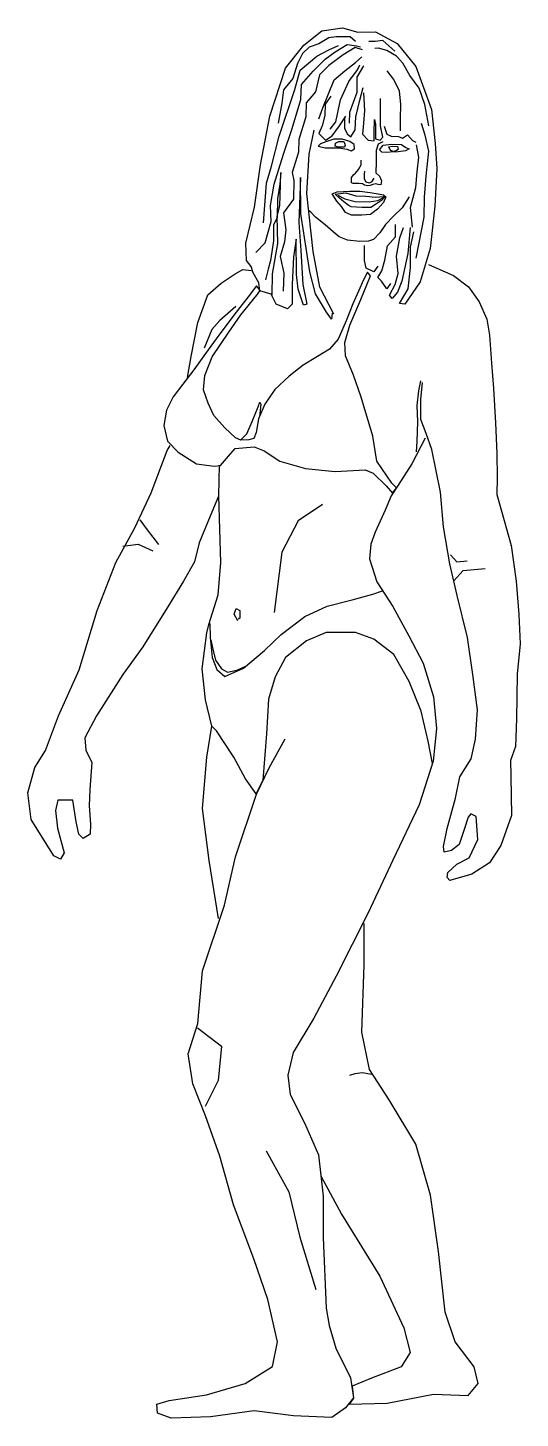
# Model space of a CAD drawing. Header units: metres. Extents: x -49.9 to -49.29, y -216.36 to -214.64.
import ezdxf

# ---------------------------------------------------------------- set-up
doc = ezdxf.new("R2010")
doc.units = ezdxf.units.M
doc.header["$MEASUREMENT"] = 0

# ---------------------------------------------------------------- blocks, each defined once
blk = doc.blocks.new('Woman in Swimsuit 2')
for points in [[(-0.6575, 4.3363), (-0.6609, 4.3125), (-0.6802, 4.3397), (-0.7233, 4.4122), (-0.7459, 4.4994), (-0.7812, 4.7276), (-0.7834, 4.8715), (-0.7891, 4.6936), (-0.7824, 4.5833), (-0.7733, 4.4496), (-0.7585, 4.3714), (-0.771, 4.368), (-0.7926, 4.4314), (-0.7982, 4.4881), (-0.8005, 4.6286), (-0.8107, 4.5584), (-0.8164, 4.4496), (-0.8164, 4.3714), (-0.8345, 4.3533), (-0.8787, 4.3714), (-0.8992, 4.4111), (-0.9434, 4.4246), (-0.9479, 4.4552), (-0.9695, 4.4949), (-0.9774, 4.5198), (-0.9967, 4.5436), (-0.9989, 4.6116), (-0.9649, 4.7537), (-0.9411, 4.9214), (-0.9036, 5.1133), (-0.8424, 5.3029), (-0.7698, 5.3935), (-0.6983, 5.4502), (-0.6178, 5.4615), (-0.5566, 5.4445), (-0.4874, 5.4457), (-0.401, 5.4001), (-0.3285, 5.3084), (-0.266, 5.1392), (-0.2513, 5.0053), (-0.2456, 4.9064), (-0.2525, 4.7579), (-0.2717, 4.5912), (-0.3114, 4.4597), (-0.3715, 4.3713), (-0.3919, 4.3747), (-0.3579, 4.4325), (-0.3489, 4.5164), (-0.3489, 4.5968), (-0.3352, 4.6569)], [(-0.9593, 4.5757), (-0.923, 4.6142), (-0.8992, 4.6981), (-0.9015, 4.7604), (-0.8867, 4.8454), (-0.8504, 4.9632), (-0.8164, 5.0646), (-0.7812, 5.179), (-0.779, 5.2379), (-0.7336, 5.2912), (-0.686, 5.3376), (-0.6463, 5.3671), (-0.5987, 5.3954), (-0.5624, 5.3909), (-0.5465, 5.3864)], [(-0.9287, 4.6925), (-0.9173, 4.8489), (-0.8969, 4.9157), (-0.8674, 5.0347), (-0.8049, 5.2176), (-0.7845, 5.2946), (-0.7188, 5.3501), (-0.6711, 5.3751), (-0.6326, 5.3921)], [(-0.5658, 5.4079), (-0.5873, 5.426), (-0.6066, 5.426), (-0.6417, 5.426), (-0.6712, 5.4215), (-0.7109, 5.3977), (-0.7495, 5.3852), (-0.7756, 5.3603), (-0.7948, 5.3206), (-0.813, 5.2617), (-0.8504, 5.2175), (-0.8572, 5.1643), (-0.8708, 5.0861)], [(-0.5385, 5.3741), (-0.568, 5.3843), (-0.6145, 5.3548), (-0.6712, 5.3129), (-0.7086, 5.2766), (-0.7233, 5.2086), (-0.7607, 5.1656), (-0.7619, 5.1101), (-0.7891, 5.0214), (-0.7914, 4.9715), (-0.8164, 4.8911), (-0.8095, 4.8593), (-0.8107, 4.7853), (-0.8504, 4.732), (-0.8413, 4.6652), (-0.8459, 4.6176), (-0.8629, 4.5598), (-0.8482, 4.4938), (-0.8516, 4.4235)], [(-0.4112, 5.3696), (-0.4577, 5.4115), (-0.4883, 5.4081), (-0.5133, 5.4081)], [(-0.2763, 5.075), (-0.2922, 5.1588), (-0.3149, 5.2234), (-0.3511, 5.2733), (-0.3795, 5.322), (-0.4044, 5.3492), (-0.443, 5.3718), (-0.4759, 5.3809), (-0.4895, 5.3798)], [(-0.7108, 5.102), (-0.695, 5.1462), (-0.6507, 5.2561), (-0.6076, 5.2924), (-0.5657, 5.3241), (-0.5407, 5.3468)], [(-0.6655, 5.0623), (-0.6439, 5.0907), (-0.6258, 5.1779), (-0.5929, 5.2493), (-0.5577, 5.2958), (-0.5487, 5.315)], [(-0.5895, 5.085), (-0.5884, 5.1292), (-0.56, 5.2074), (-0.56, 5.2663), (-0.5328, 5.3116)], [(-0.3888, 5.0555), (-0.3888, 5.1031), (-0.3865, 5.1598), (-0.3922, 5.2119), (-0.4149, 5.2572), (-0.441, 5.2924)], [(-0.6088, 5.1088), (-0.6088, 5.0657), (-0.5986, 5.0431), (-0.5838, 5.0317), (-0.5668, 5.0589), (-0.5646, 5.1099), (-0.5487, 5.1768), (-0.5362, 5.2255)], [(-0.6632, 5.1926), (-0.6859, 5.1609), (-0.687, 5.1156), (-0.6972, 5.0748), (-0.7108, 5.0442), (-0.6847, 5.0181), (-0.6575, 5.0351), (-0.6292, 5.0748), (-0.6042, 5.1133)], [(-0.5339, 5.2051), (-0.5305, 5.136), (-0.5339, 5.0861), (-0.5385, 5.0419), (-0.5158, 5.0181), (-0.492, 5.0159), (-0.492, 5.0487), (-0.4908, 5.0997), (-0.4874, 5.0816), (-0.4874, 5.0612), (-0.4874, 5.0238), (-0.4693, 5.0181), (-0.458, 5.0306), (-0.467, 5.0748), (-0.467, 5.1235), (-0.467, 5.1824)], [(-0.6519, 4.3317), (-0.7069, 4.4385), (-0.7328, 4.5792), (-0.7587, 4.8075), (-0.749, 4.9628), (-0.7296, 5.0582)], [(-0.4523, 5.0737), (-0.4421, 5.0419), (-0.4251, 5.034), (-0.3967, 5.0329), (-0.3809, 5.0261), (-0.3604, 5.0397), (-0.3412, 5.017), (-0.3276, 5.0102)], [(-0.3261, 4.553), (-0.2955, 4.715), (-0.2943, 4.7932), (-0.2875, 4.8771), (-0.2773, 4.9756), (-0.2909, 5.038), (-0.3057, 5.0844)], [(-0.4578, 5.0124), (-0.4764, 5.0031), (-0.4849, 4.9776), (-0.4849, 4.9327), (-0.4864, 4.8894), (-0.4717, 4.877), (-0.4632, 4.8577), (-0.4658, 4.8427), (-0.4761, 4.8433), (-0.4858, 4.846), (-0.4972, 4.8433), (-0.5081, 4.8395), (-0.5168, 4.8384), (-0.5303, 4.8405), (-0.5385, 4.846), (-0.5526, 4.8481), (-0.5629, 4.8481), (-0.5754, 4.8481), (-0.5824, 4.8498), (-0.5819, 4.8611), (-0.5824, 4.8714), (-0.5732, 4.8828), (-0.5661, 4.8877), (-0.5537, 4.9029), (-0.5439, 4.9213), (-0.5439, 4.9392)], [(-0.4155, 4.9742), (-0.4283, 4.9776), (-0.4339, 4.9915), (-0.4194, 4.9954), (-0.3999, 4.9931), (-0.3982, 4.9814), (-0.4049, 4.9776), (-0.4133, 4.9731)], [(-0.3408, 4.6754), (-0.3487, 4.7524), (-0.3283, 4.8317), (-0.3227, 4.894), (-0.3159, 4.9518), (-0.3249, 4.9994)], [(-0.8947, 4.4077), (-0.8935, 4.4915), (-0.8731, 4.6105), (-0.8754, 4.7193), (-0.8652, 4.7601), (-0.8618, 4.8417), (-0.8607, 4.8904), (-0.8652, 4.8451), (-0.8743, 4.7873), (-0.8754, 4.7125), (-0.889, 4.6842), (-0.889, 4.6218), (-0.9015, 4.5437), (-0.9105, 4.5097), (-0.9208, 4.4677)], [(-0.5309, 4.8964), (-0.532, 4.8844), (-0.5314, 4.866), (-0.5249, 4.8541), (-0.5124, 4.8508), (-0.5016, 4.8536), (-0.4924, 4.8682)], [(-0.3539, 4.7947), (-0.3813, 4.7519), (-0.4156, 4.7185), (-0.4473, 4.686), (-0.4704, 4.6535), (-0.4952, 4.6261), (-0.5141, 4.6201), (-0.5483, 4.6192), (-0.598, 4.6244), (-0.6306, 4.6372), (-0.6546, 4.6569), (-0.6854, 4.6851), (-0.724, 4.7151), (-0.742, 4.7348), (-0.7514, 4.7416)], [(-0.6587, 4.8068), (-0.6385, 4.8146), (-0.5885, 4.8177), (-0.5483, 4.817), (-0.508, 4.8123), (-0.4771, 4.8063), (-0.4559, 4.803), (-0.4462, 4.7954), (-0.4556, 4.7728), (-0.4794, 4.7469), (-0.5067, 4.7251), (-0.5414, 4.723), (-0.5817, 4.7224), (-0.6055, 4.7333), (-0.6219, 4.7571), (-0.6403, 4.7775), (-0.6587, 4.8068)], [(-0.6464, 4.8061), (-0.6042, 4.8102), (-0.5646, 4.7986), (-0.5251, 4.7973), (-0.4876, 4.7932), (-0.4549, 4.7966), (-0.4485, 4.7957), (-0.4637, 4.7809), (-0.4835, 4.7673), (-0.506, 4.753), (-0.5414, 4.7523), (-0.5837, 4.7557), (-0.5946, 4.7625), (-0.6117, 4.7748), (-0.6308, 4.7912), (-0.6464, 4.8061)], [(-0.6355, 4.8021), (-0.6076, 4.7877), (-0.5674, 4.7762), (-0.5115, 4.7755), (-0.4782, 4.7809), (-0.455, 4.7919)], [(-0.4282, 4.4529), (-0.4418, 4.4325), (-0.4634, 4.462), (-0.4781, 4.4767), (-0.4623, 4.5028), (-0.4498, 4.5458), (-0.4396, 4.6014), (-0.4078, 4.6376), (-0.4078, 4.6864)], [(-0.35, 4.6739), (-0.3591, 4.5719), (-0.3829, 4.462), (-0.3999, 4.4189), (-0.4214, 4.394), (-0.4316, 4.4076), (-0.4101, 4.4495), (-0.3976, 4.4926), (-0.4044, 4.5606), (-0.3908, 4.6331), (-0.3772, 4.6739)], [(-0.4781, 4.522), (-0.494, 4.4994), (-0.5235, 4.513), (-0.5303, 4.5436), (-0.5303, 4.5787), (-0.5303, 4.6025)], [(-1.2286, 4.0827), (-1.2143, 4.1653), (-1.1882, 4.2991), (-1.1491, 4.4081), (-1.0964, 4.4539), (-1.0403, 4.4916), (-1.0101, 4.508), (-0.9772, 4.5039)], [(-0.2784, 4.5284), (-0.1794, 4.4849), (-0.1207, 4.4397), (-0.0776, 4.3804), (-0.0475, 4.3121), (-0.0367, 4.2492), (-0.0291, 4.1387), (-0.0216, 4.0391), (-0.0141, 3.9042), (-0.0082, 3.783), (-0.0072, 3.6881), (-0.0082, 3.6215), (0.0117, 3.5508), (0.0485, 3.4203), (0.0684, 3.2789), (0.0787, 3.1473), (0.0838, 3.0325), (0.0718, 2.9127), (0.0691, 2.7361), (0.0657, 2.6268), (0.045, 2.5727), (0.0467, 2.5104), (0.0502, 2.3556), (0.0071, 2.2367), (-0.0377, 2.1688), (-0.1065, 2.1232), (-0.1935, 2.0991), (-0.2038, 2.1112), (-0.2012, 2.1309), (-0.1668, 2.1628), (-0.1169, 2.1886), (-0.0833, 2.2599), (-0.0893, 2.3511), (-0.1108, 2.3623), (-0.122, 2.3485), (-0.1366, 2.3004), (-0.1573, 2.241), (-0.1874, 2.2178), (-0.2167, 2.2109), (-0.2184, 2.2333), (-0.2046, 2.3038), (-0.1711, 2.4233), (-0.1538, 2.5072), (-0.1091, 2.5786), (-0.0919, 2.6561), (-0.0852, 2.772), (-0.1027, 2.9109), (-0.1245, 3.0577), (-0.1655, 3.2231), (-0.1933, 3.348), (-0.2186, 3.4935), (-0.2307, 3.6305), (-0.2644, 3.7989), (-0.2866, 3.8622), (-0.3076, 3.9162), (-0.3083, 3.9959), (-0.3015, 4.0628)], [(-1.0379, 4.3631), (-1.1014, 4.3075), (-1.1328, 4.2718), (-1.1632, 4.1979)], [(-0.309, 4.0696), (-0.3177, 4.0304), (-0.3238, 3.9723), (-0.3218, 3.9081), (-0.3238, 3.8304), (-0.3265, 3.7899)], [(-1.0191, 3.8367), (-0.9949, 3.8599), (-0.974, 3.9093), (-0.9498, 3.9662), (-0.9429, 3.9848), (-0.9429, 3.9848), (-0.9394, 3.9776), (-0.9447, 3.9278)], [(-0.2913, 3.8433), (-0.3432, 3.7425), (-0.3971, 3.6581), (-0.4256, 3.6158), (-0.4491, 3.5588), (-0.4883, 3.4727), (-0.505, 3.4257), (-0.5108, 3.367), (-0.4824, 3.2766), (-0.4187, 3.1796), (-0.3551, 3.0642), (-0.2989, 2.9554), (-0.2584, 2.8232), (-0.2461, 2.6986), (-0.2592, 2.5691), (-0.3144, 2.3977), (-0.4182, 2.1787), (-0.5154, 1.9708), (-0.6429, 1.7211), (-0.7308, 1.5559), (-0.8122, 1.4205), (-0.8328, 1.3306), (-0.8235, 1.2548), (-0.7677, 1.1432), (-0.7118, 1.0176), (-0.6941, 0.8542), (-0.6941, 0.6904), (-0.682, 0.4117), (-0.6693, 0.3436), (-0.6437, 0.2549), (-0.5862, 0.1373), (-0.5744, 0.0591), (-0.6055, 0.0188), (-0.6596, -0.0187), (-0.8103, -0.012), (-0.9662, 0.0075), (-1.1386, -0.0168), (-1.2929, -0.0216), (-1.3475, -0.002), (-1.3499, 0.0332), (-1.3013, 0.0477), (-1.1544, 0.0708), (-1.0014, 0.1157), (-0.8933, 0.1824), (-0.8739, 0.2797), (-0.9117, 0.4468), (-0.9675, 0.6071), (-1.0475, 0.82), (-1.1018, 1.0117), (-1.1575, 1.1714), (-1.2074, 1.2968), (-1.2263, 1.4149), (-1.1877, 1.5353), (-1.1696, 1.7421), (-1.0835, 2.0018), (-1.0392, 2.1928), (-0.9562, 2.4395), (-0.9064, 2.5437), (-0.8437, 2.6573)], [(-1.1067, 3.615), (-1.1485, 3.5133), (-1.1834, 3.431), (-1.2017, 3.3553), (-1.2449, 3.2787), (-1.3091, 3.1738), (-1.4055, 3.02), (-1.4837, 2.9113), (-1.5884, 2.7478), (-1.6344, 2.6613), (-1.6302, 2.6125), (-1.6065, 2.5638), (-1.6149, 2.4576), (-1.6168, 2.3935), (-1.6123, 2.3208), (-1.6124, 2.2816), (-1.6403, 2.2651), (-1.6581, 2.2816), (-1.6679, 2.3308), (-1.6819, 2.4158), (-1.7405, 2.4158), (-1.7502, 2.3754), (-1.7419, 2.3057), (-1.7158, 2.208), (-1.7301, 2.1836), (-1.7566, 2.1965), (-1.8464, 2.3393), (-1.8593, 2.4452), (-1.8315, 2.5448), (-1.7893, 2.611), (-1.7376, 2.7481), (-1.6567, 2.9293), (-1.5855, 3.1642), (-1.5123, 3.353), (-1.437, 3.4901), (-1.3719, 3.627), (-1.3088, 3.7946), (-1.2979, 3.8144)], [(-1.1067, 1.9495), (-1.143, 2.1772), (-1.1695, 2.3826), (-1.1528, 2.5847), (-1.1332, 2.7074), (-1.1584, 2.811), (-1.1709, 2.9337), (-1.1528, 3.0759), (-1.1444, 3.108), (-1.1081, 3.2256), (-1.0969, 3.3524), (-1.1053, 3.6164), (-1.1025, 3.7363)], [(-0.6961, 3.581), (-0.7928, 3.5175), (-0.8563, 3.3933), (-0.8867, 3.1559)], [(-1.4173, 3.5209), (-1.3877, 3.4819), (-1.344, 3.4242)], [(-1.4844, 3.4179), (-1.4236, 3.4257), (-1.3658, 3.3992)], [(-0.1917, 3.3827), (-0.1662, 3.3553), (-0.125, 3.3592)], [(-0.1799, 3.2788), (-0.1407, 3.322), (-0.0544, 3.3298)], [(-1.03, 3.1233), (-1.0451, 3.1494), (-1.0369, 3.1714), (-1.0231, 3.1632), (-1.0231, 3.1329), (-1.0286, 3.1288)], [(-1.1369, 3.0481), (-1.1296, 3.0109), (-1.1181, 2.9672), (-1.095, 2.9331), (-1.0715, 2.9202), (-1.0338, 2.9285), (-1.0015, 2.9428)], [(-0.7013, 0.9313), (-0.6216, 0.7831), (-0.4698, 0.5385), (-0.3749, 0.3353), (-0.3508, 0.2374), (-0.3864, 0.1804), (-0.5029, 0.1365), (-0.5794, 0.1053), (-0.574, 0.0572), (-0.5909, 0.0337), (-0.4409, 0.0381), (-0.258, 0.0728), (-0.1208, 0.0678), (-0.0821, 0.1158), (-0.0976, 0.1809), (-0.173, 0.2796), (-0.2121, 0.397), (-0.2385, 0.6355), (-0.2705, 0.8575), (-0.3278, 1.0586), (-0.4338, 1.2345), (-0.5105, 1.353), (-0.5412, 1.5012), (-0.5315, 1.7665), (-0.5315, 1.9296)], [(-1.1889, 1.5181), (-1.095, 1.4451), (-1.1075, 1.3095), (-1.1597, 1.2073)], [(-0.5029, 1.3336), (-0.5389, 1.3401), (-0.5684, 1.3369), (-0.5892, 1.3304)], [(-0.9189, 1.0325), (-0.8286, 0.8705), (-0.7861, 0.6926), (-0.7223, 0.4855)]]:
    blk.add_lwpolyline(points)
for points in [[(-0.5715, 5.0009), (-0.5882, 5.0137), (-0.6188, 5.0226), (-0.6511, 5.0226), (-0.6828, 5.0121), (-0.704, 5.0037), (-0.7135, 4.9948), (-0.6862, 4.9876), (-0.6572, 4.9876), (-0.6316, 4.9876), (-0.6005, 4.9826), (-0.5832, 4.977), (-0.5704, 4.9842)], [(-0.621, 4.9909), (-0.6344, 4.9909), (-0.646, 4.9954), (-0.6455, 5.0065), (-0.6316, 5.0137), (-0.6121, 5.0132), (-0.6099, 5.007), (-0.6065, 4.997), (-0.6093, 4.9904)], [(-0.4434, 4.9703), (-0.4618, 4.9714), (-0.4712, 4.9803), (-0.4573, 4.9993), (-0.4245, 5.0032), (-0.385, 5.0015), (-0.3671, 4.9892), (-0.3538, 4.9837), (-0.3683, 4.977), (-0.3972, 4.9726), (-0.4289, 4.9714)]]:
    blk.add_lwpolyline(points, close=True)
at = {"color": 6}
blk.add_lwpolyline([(-0.9562, 4.4434), (-0.9902, 4.4009), (-1.046, 4.3286), (-1.1162, 4.2356), (-1.1576, 4.1766), (-1.2034, 4.1121), (-1.2476, 4.0557), (-1.2856, 4.0061), (-1.3119, 3.9539), (-1.3221, 3.8933), (-1.3084, 3.8315), (-1.2652, 3.788), (-1.1938, 3.7421), (-1.1237, 3.7334), (-1.0992, 3.7361), (-1.0672, 3.7722), (-1.0412, 3.8029), (-0.9658, 3.8088), (-0.926, 3.7927), (-0.8648, 3.752), (-0.7629, 3.724), (-0.6463, 3.7112), (-0.5275, 3.7181), (-0.4959, 3.705), (-0.4447, 3.6557), (-0.4203, 3.6265), (-0.4037, 3.6479), (-0.4227, 3.6664), (-0.4817, 3.7529), (-0.4979, 3.8512), (-0.5432, 4.0045), (-0.5742, 4.0917), (-0.6059, 4.1685), (-0.6078, 4.2211), (-0.5879, 4.2895), (-0.5449, 4.3903), (-0.5071, 4.4833), (-0.5193, 4.4981), (-0.5341, 4.4675), (-0.5546, 4.4236), (-0.5761, 4.3729), (-0.6027, 4.3059), (-0.6349, 4.2334), (-0.6692, 4.1946), (-0.7165, 4.1657), (-0.7727, 4.1316), (-0.8272, 4.0877), (-0.8841, 4.0346), (-0.9232, 3.9769), (-0.9484, 3.92), (-0.9586, 3.8658), (-0.9678, 3.8421), (-0.9872, 3.8365), (-1.019, 3.8351), (-1.0395, 3.845), (-1.081, 3.8841), (-1.1257, 3.9321), (-1.1477, 3.9812), (-1.1658, 4.0345), (-1.1607, 4.091), (-1.1313, 4.1634), (-1.0663, 4.2611), (-1.0182, 4.3292), (-0.9554, 4.4066), (-0.9419, 4.4252)], close=True, dxfattribs=at)
for points in [[(-1.1409, 3.1122), (-1.1389, 3.057), (-1.1316, 2.9778), (-1.1136, 2.9306), (-1.0823, 2.9039), (-1.0075, 2.936), (-0.9254, 3.0064), (-0.8594, 3.0685), (-0.7665, 3.1404), (-0.6773, 3.1811), (-0.5793, 3.2062), (-0.4982, 3.2277), (-0.4595, 3.2417)], [(-0.2627, 2.5597), (-0.2791, 2.6482), (-0.3071, 2.7666), (-0.354, 2.8838), (-0.415, 2.9901), (-0.4938, 3.051), (-0.566, 3.0773), (-0.6823, 3.0773), (-0.7595, 3.0435), (-0.842, 2.9788), (-0.8833, 2.9017), (-0.9096, 2.8134), (-0.9171, 2.6766), (-0.9322, 2.4945), (-0.9575, 2.4402), (-0.9997, 2.4992), (-1.0466, 2.5854), (-1.1142, 2.6895), (-1.1339, 2.7092)]]:
    blk.add_lwpolyline(points, dxfattribs=at)

msp = doc.modelspace()

# ---------------------------------------------------------------- block references
at = {"xscale": 0.3135000000000001, "yscale": 0.3135000000000001, "zscale": 0.3135000000000001}
msp.add_blockref('Woman in Swimsuit 2', (-49.3126, -216.3486), dxfattribs=at)

doc.saveas('drawing.dxf')
